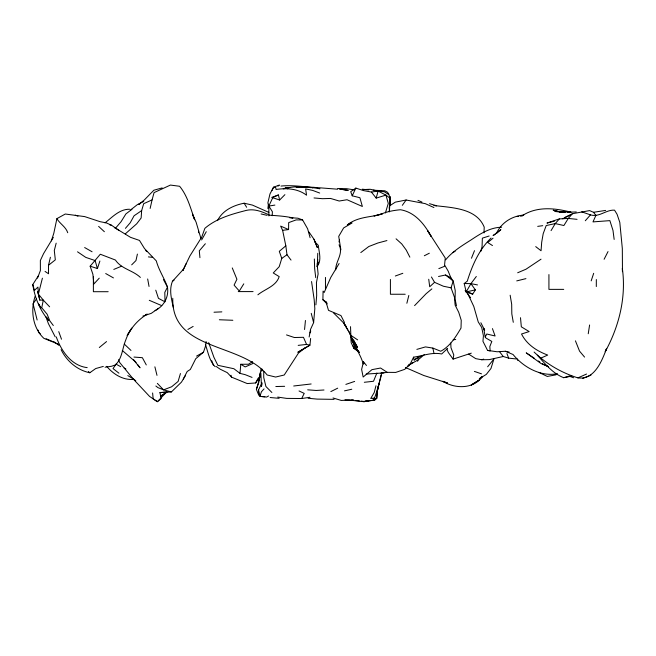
<?xml version="1.0" encoding="UTF-8"?>
<svg xmlns="http://www.w3.org/2000/svg" width="656" height="656" viewBox="0 0 656 656"><rect width="100%" height="100%" fill="white"/><g stroke="black" fill="none" stroke-linecap="round" stroke-linejoin="round"><path stroke-width="0.98" d="M389.344 211.904L390.246 198.399L388.565 193.692L387.409 192.159L384.851 190.773L373.157 190.215M260.842 372.879L261.457 386.532L262.064 383.752M263.745 371.427L263.728 377.446L265.918 386.507L271.879 392.493M596.304 286.557L596.329 279.53M389.344 211.24L389.393 206.402M288.583 229.559L280.62 226.082L282.621 230.33L288.583 229.559L288.665 222.614L296.118 219.916L302.58 219.916L307.631 228.805L310.116 237.726M327.065 303.925L322.9 299.751L323.072 291.075L324.212 292.469L330.755 277.455L339.078 263.548M483.989 232.937L484.218 227.124C476.371 207.944 451.771 207.763 434.165 205.5M438.839 268.607L444.448 266.352L445.252 258.013L427.466 230.494L431.14 236.431C424.588 224.262 414.92 212.077 400.431 209.74C393.288 210.396 386.171 211.757 379.594 214.717M272.174 215.709L272.404 211.765L268.845 206.066L267.861 202.95L269.977 193.93L273.552 187.19L279.39 185.074L278.013 186.115M200.908 238.423L196.119 222.236L192.454 214.209L194.66 219.735C190.511 208.223 187.567 195.923 179.621 186.271L170.429 185.066L154.07 192.61L152.069 199.9L143.697 203.672L141.655 210.601L141.138 218.005L136.71 223.794L125.304 233.872M389.336 208.526L390.123 196.874M381.513 372.846L381.3 375.691L376.675 391.788L374.543 398.02L373.043 399.037L376.733 398.463L377.29 391.107L379.012 383.424L377.274 391.263L376.733 398.463L374.666 400.144L364.211 401.439L361.284 401.136M317.766 253.298L317.307 265.836L318.111 274.003L316.438 282.613L316.676 295.512L315.889 304.876M252.043 377.397L245.229 374.683L239.998 373.371L240.777 364.277L248.476 364.244L252.544 361.62M304.556 329.517L305.45 320.472M317.192 265.549L317.807 259.587M309.14 337.02L310.509 329.427L313.617 322.629L314.831 308.632L314.175 299.579L311.551 281.555M380.783 376.241L380.89 375.199M310.641 338.463L309.935 345.171L297.963 352.182L309.935 345.171L306.573 344.433L298.193 345.368M389.598 204.926L390.41 196.989L389.402 207.435M206.091 341.53L205.566 345.942L203.475 352.231L195.75 358.725L190.338 369.443L187.198 371.485L183.278 379.061M261.998 369.238L261.752 371.165L262.088 369.221M267.869 208.501L268.435 204.213M259.046 381.038L261.022 369.074M588.243 333.756L589.605 324.982M260.096 372.961L258.8 381.177L256.389 389.418L258.628 394.871L260.391 395.42M471.287 353.158L453.099 359.127L453.788 354.986L450.967 347.664L450.77 342.998M317.225 266.656L318.086 261.949L317.291 263.712M385.384 212.97L388.286 203.426L385.949 195.111L378.086 191.052L370.132 189.272L362.85 189.6M42.402 278.177L38.376 294.126L39.795 300.087L43.296 300.12L49.635 306.819M137.399 254.085L135.964 260.563L131.676 264.852M150.142 208.436L152.069 199.9M408.762 366.048L409.196 364.154M377.274 391.263L380.57 377.175M45.051 271.428L48.536 273.757L48.495 265.286L50.397 257.259M289.542 217.612L292.929 217.94C285.294 216.185 277.488 215.767 269.706 215.201C262.457 211.806 254.569 208.46 246.426 210.371C231.839 214.077 216.488 218.366 204.877 228.321L201.736 237.128L189.887 255.979L183.573 269.108L172.438 281.326C168.961 289.936 171.446 298.783 173.299 307.402M366.474 365.482L363.498 361.8L361.62 369.426L363.162 377.036L371.927 369.664L380.554 368.024L387.261 372.354L395.716 372.419L404.744 369.336L410.353 363.744L413.583 357.167C423.054 355.847 431.894 352.001 441.701 353.969L447.63 348.41M119.244 230.584L111.561 225.27L106.338 222.884L100.089 221.679L84.665 216.595L65.288 214.02L56.9 218.645L53.833 233.175L51.34 240.916M375.954 385.761L374.264 392.436L370.73 398.479L374.543 398.02M406.859 303.261L408.827 295.462M56.17 243.155L54.3 250.535L55.325 259.85L48.495 265.286M390.246 198.399L385.949 195.111L376.191 198.104L378.086 191.052L371.403 192.06L363.391 190.568L355.839 188.083L350.714 191.708L352.215 195.8L359.898 197.727L362.366 206.476L347.049 199.736L339.193 201.023L330.55 198.448L322.408 198.694L314.027 197.948M480.758 251.51L482.062 246.648L482.373 238.144L489.155 236.004M35.112 296.315C30.365 310.395 32.702 327.893 43.886 338.357L58.851 344.384M338.972 241.933L339.513 240.039M180.433 373.535L178.12 381.415L171.626 386.786L163.541 389.861L157.965 387.63L155.857 386.007M282.621 230.33L285.827 245.82L279.284 251.338L281.768 258.407L279.218 266.68L273.257 272.962L279.185 276.619C276.135 286.27 265.049 288.943 257.874 294.806M416.855 349.386L425.465 346.909L432.878 348.09L440.75 351.247C450.082 346.261 455.772 336.897 461.004 328.074L461.242 320.292L458.741 312.346L455.133 305.122L454.419 297.102L451.041 287.82L453.181 281.047L450.885 277.783L448.196 271.182L444.924 265.516M140.376 277.422C132.897 270.272 121.385 269.001 115.415 260.03L100.302 254.233L90.151 266.197L97.416 268.542L99.901 261.031M591.187 280.858L593.68 273.314M256.389 389.418L258.915 382.046M37.507 278.136L40.393 270.559L40.36 260.473L43.567 253.618L53.349 237.365M310.017 332.92L310.747 331.034M471.467 258.226L474.501 250.666M376.864 373.075L373.51 381.275L364.318 382.284M145.517 314.896L147.256 314.101C137.448 320.103 129.421 329.263 125.673 340.218C122.287 348.402 122.229 358.611 115.374 364.925L111.618 366.253L105.091 367.204M272.068 190.453L273.552 187.19L275.733 187.55L276.078 189.477C286.541 187.887 297.84 188.551 306.557 195.201L305.622 188.928L312.682 190.412L319.693 193.053M417.56 361.267L418.684 358.84M268.87 215.906L268.845 206.066L272.855 197.44L278.406 194.963L279.645 200.014L284.909 194.66M352.215 195.8L355.839 188.083M182.926 270.452L186.099 263.737M182.876 270.559L183.573 269.108M260.407 395.388L258.628 394.871L258.538 389.885L262.039 382.792M277.693 397.077L286.688 398.397L301.67 398.52L304.228 393.403L299.046 390.968M604.11 259.268L608.03 251.576M216.201 366.483L220.186 369.197L227.238 372.624L231.494 377.11L247.222 383.563L255.61 382.965L258.062 378.307L260.457 376.774M467.49 293.068L473.804 306.483L478.232 321.916L481.709 327.492L483.415 335.79L482.947 341.292L487.547 350.402L490.155 350.927L489.835 346.54L491.82 341.432L485.965 338.045L485.202 337.012L486.793 334.011L495.091 335.987L492.443 328.615M201.638 239.957L206.263 231.699M475.362 289.895L466.186 291.92L464.194 283.515L470.926 283.638L475.362 289.895L472.681 294.15L466.186 291.92L470.926 283.638L476.322 276.496M551.065 230.617L555.238 223.589L559.322 218.915L568.285 218.423L577.067 219.342M129.289 331.92L127.149 335.511L131.831 328.107L129.798 331.157M185.369 375.74L181.433 382.153L171.396 391.935L159.925 392.649L161.196 398.536L157.391 401.71L149.625 396.478L133.283 379.037L119.679 362.506L118.465 359.742M243.786 283.835L239.309 291.034L234.085 285.13L236.914 279.243L232.265 267.927M46.904 317.512L48.659 320.456C40.016 310.485 34.711 297.537 32.8 284.524L38.22 276.012M496.535 233.11C501.602 222.474 512.147 215.939 523.775 215.061L522.151 215.75C536.887 206.107 554.738 208.018 570.892 212.142M217.505 220.613C222.589 210.371 233.364 205.353 244.122 203.212L252.421 205.09L268.862 212.405M36.498 298.857L33.062 303.761L37.138 319.989M402.325 205.328L406.113 200.006L425.203 203.631L433.936 207.542M255.61 382.965L259.448 377.643M317.028 266.607C322.03 260.612 318.98 252.216 318.283 245.328L314.872 241.843M487.646 366.778L493.943 358.963L490.959 368.492L486.334 374.371L479.306 378.791L482.291 376.355M155.054 310.641C163.926 306.213 169.01 296.979 167.477 287.098C164.295 278.103 158.785 270.141 156.308 260.916L144.5 248.567L139.482 240.424L130.519 237.333L114.357 227.501M115.3 228.452L121.073 221.687L125.895 213.93L131.963 209.28M205.353 243.745L199.301 250.822L199.924 257.669M125.419 228.354L130.2 222.81L134.086 215.767L141.655 210.601M614.155 239.44L612.991 230.42L609.875 220.629L592.991 221.9L595.894 215.389L593.508 212.298L589.605 210.592L572.442 213.717L568.285 218.423L563.898 225.525L555.238 223.589L546.202 225.549L543.193 233.708L541.7 242.228L541.052 250.756L535.714 246.615M585.3 220.752L590.498 214.865C599.207 217.603 606.119 209.567 614.541 210.158L617.066 214.282L619.805 222.384L622.323 248.55L622.47 271.682L622.355 268.452C626.332 297.316 619.1 326.434 605.201 351.723L606.661 348.385C601.855 360.907 594.615 380.119 577.936 377.881C561.585 372.821 546.391 363.99 534.107 352.051M264.032 388.91L261.441 391.763L259.899 396.372L266.615 397.077L268.583 395.953M482.554 376.495C473.443 389.287 455.166 388.934 442.808 381.316L447.548 383.022L423.76 375.486L405.457 367.516M414.584 305.622L426.121 293.708L431.878 288.886M99.253 278.16L93.874 284.007L92.89 274.265L90.151 266.197M445.613 259.85C452.665 251.289 462.177 245.582 471.41 239.711C480.422 233.667 490.483 227.345 501.635 227.23M491.016 238.079C478.995 249.665 472.181 265.541 467.236 281.227L464.194 283.515M451.041 287.82L443.358 286.221L434.559 282.326L429.705 286.738L428.737 279.259M496.715 233.29L500.864 229.625L493.074 235.545L495.288 234.315M424.53 354.47L418.011 359.947L410.918 363.957M99.31 347.508L106.543 341.579M104.985 222.876C112.348 217.177 119.523 209.034 129.617 209.248M493.041 238.194L487.72 242.515L492.459 245.549M305.68 347.377L298.464 353.084L284.228 375.011L275.618 377.044L267.156 374.994C241.457 342.391 171.355 351.37 172.782 298.283M130.601 209.936L137.35 204.647L143.73 201.474M360.808 252.576L368.811 246.508L377.954 242.974L386.917 240.572M172.438 281.326L174.078 280.12M61.106 349.656C66.682 361.103 77.203 370.156 89.806 372.756L95.727 368.541L103.304 366.425M413.583 357.167L414.116 360.021L418.2 357.135M407.688 366.097L412.886 362.448M158.58 308.238L151.274 313.355L142.918 316.085M281.768 258.407L286.992 254.749L285.827 245.82M389.721 205.771L395.322 202.146L406.113 200.006M351.075 222.605L347.295 224.992C356.052 217.653 367.918 217.177 378.676 215.061M166.96 392.181L160.425 396.24L166.148 392.485L157.391 401.71L153.176 398.832L152.61 392.985M541.028 259.177L526.022 269.198L517.674 272.765M352.067 222.974L343.646 227.919L338.717 236.381L340.882 249.846M187.895 329.443L193.143 326.426M140.384 203.524L138.662 204.508L144.295 199.998L153.865 190.224L162.171 187.903M196.562 356.11L203.475 352.231M452.665 252.642L455.141 251.289M414.116 360.021L421.382 356.06M424.325 255.75L429.336 253.216M330.837 391.599L337.701 388.172M564.373 217.669L572.442 213.717M562.676 218.809L569.941 215.266M577.936 377.881L586.554 374.035M252.806 363.539L245.18 366.925L240.777 364.277M541.052 358.012L547.711 355.068C536.862 351.067 526.883 344.621 521.512 334.011L529.146 331.567L521.331 326.819L520.495 317.701M113.791 269.419L121.426 266.262M582.741 378.438L590.99 375.117M278.406 194.963L271.723 197.39L279.645 200.014M395.33 276.012L402.817 273.298M559.322 218.915L546.956 223.073L554.484 221.121M379.471 214.783L382.661 213.692L374.027 215.873L377.749 215.225M345.86 384.391L354.642 381.423M468.671 354.092L475.715 358.643L481.758 359.759L483.685 359.111M333.027 397.971L341.292 400.439L349.32 400.086L363.949 401.702L366.794 400.832M312.141 187.887L314.003 187.362L337.692 189.207M516.075 358.939L508.654 358.135L503.25 356.503L489.253 359.627L481.758 359.759M537.321 355.15C545.07 363.744 552.508 373.313 563.635 377.684L569.326 376.216M280.973 186.058C291.912 184.935 303.031 186.771 314.003 187.362M516.739 280.899L525.932 278.628M487.547 350.402L497.109 351.772L505.366 351.263L513.025 354.486C523.34 367.114 540.667 377.011 557.428 373.682M344.507 390.861L351.788 389.238M438.536 276.479L445.555 274.995L450.885 277.783M284.343 188.616C296.069 185.533 308.205 186.747 319.972 188.805M283.236 188.83L289.698 187.567M563.635 377.684L571.901 376.093M605.644 210.412L593.508 212.298M363.949 401.702L368.779 400.882L366.745 400.816M296.258 187.247L299.169 186.755L296.323 187.206L306.155 187.255M268.845 206.066L274.889 205.09M301.67 398.52L310.026 397.29M453.198 339.833L455.748 339.472M537.707 226.369L542.733 225.68M293.708 385.999L311.149 383.973M380.947 373.149L387.261 372.354M159.925 392.649L166.796 391.796M364.211 401.439L374.666 400.144M516.723 216.496L518.511 216.316M520.29 216.144L522.078 215.963M383.899 372.903L366.171 374.076M323.998 390L316.167 390.459L307.68 389.828M214.02 312.223L221.851 311.871M576.28 211.954L567.776 212.224L570.753 212.159L554.878 211.494L565.242 212.134L559.445 211.724L553.172 210.215L561.454 212.216L559.445 211.724M275.823 386.532L284.638 386.31M563.725 289.37L548.924 289.37L548.924 274.569M238.267 291.592L253.06 291.592M108.174 291.707L93.382 291.707L93.382 276.914M405.203 294.249L390.41 294.249L390.41 279.456M334.093 399.356L317.127 399.102L308.164 398.274M337.692 188.534L346.548 188.69L354.248 189.846M219.35 319.759L232.839 320.276M344.958 399.816L353.486 400.324M289.616 217.603L297.931 218.21L302.58 219.916M133.963 357.069L142.36 357.692L146.288 364.933M309.05 187.485L310.977 187.632M264.803 396.782L259.899 396.372L258.538 389.885M270.124 397.511L279.128 398.323M351.764 399.84L353.732 400.029M434.026 205.5L436.584 205.746L429.541 203.688M355.437 400.529L359.34 400.931M362.202 189.19L368.828 189.912M148.404 256.89L152.618 257.382M376.06 190.617L384.391 191.782L388.705 194.496M470.926 283.638L477.502 284.925M505.366 351.263L509.163 352.051M261.104 213.954L267.115 215.365M109.716 224.811L111.561 225.27M171.396 391.935L163.541 389.861L157.342 383.383M87.199 367.631C71.274 365.753 61.238 350.829 56.277 336.913M286.508 334.913L294.364 337.52L303.457 337.307L306.573 344.433M474.395 371.403L481.496 373.838M581.708 211.847L590.498 214.865M568.908 376.068L573.664 377.758M75.276 215.201L77.974 216.168M322.9 299.751L325.966 301.793L328.492 310.329L340.931 315.561L344.498 322.531M46.125 338.75L52.119 341.292M161.77 305.655L149.281 300.3M417.962 200.359L421.98 202.089M538.961 372.444L547.301 376.437L555.944 374.855L555.591 374.117M356.511 349.582L353.863 348.32L351.214 342.842L350.73 337.414M468.507 292.141L472.681 294.15M542.348 363.752L548.49 366.729L541.02 363.531L526.227 352.846L534.214 358.209M120.77 366.729L116.03 364.146L113.053 368.598L118.949 373.198M124.205 368.057L125.911 369.008M105.706 273.544L113.439 277.906M84.649 247.542L92.078 251.773M285.196 187.354L287.713 188.83M127.797 375.593L133.972 379.365C123.066 380.414 113.48 374.346 106.682 366.351M145.689 250.592L147.239 251.617M333.42 312.781L344.113 323.424L350.837 335.347L357.635 339.874M133.283 379.037L135.767 380.71M77.523 251.806L85.764 257.382L95.12 260.555L97.416 268.542M538.273 360.964L539.904 362.079M359.258 352.28L353.863 348.32L353.067 345.392M53.513 341.407L58.999 345.376M239.998 373.371L233.889 368.729L217.833 365.31L213.922 357.315L208.674 342.629M205.418 344.498C208.009 352.001 209.428 360.989 215.152 366.696M445.555 274.995L453.181 281.047L455.223 290.469L455.116 299.275L456.469 305.786M40.36 333.912L38.917 332.699L38.023 330.042M122.295 350.46L134.414 360.931L140.048 367.803L137.776 364.777M88.396 371.485L89.806 372.756M396.068 238.817L401.784 243.975L406.212 250.026L409.861 257.16M130.995 350.443L124.271 344.064M98.63 226.394L104.37 231.707M499.372 351.485L503.25 356.503M358.693 351.386L353.92 346.352L359.291 352.346M133.406 359.48L136.071 362.506M584.562 357.077L579.543 351.132L575.435 340.833M371.403 192.06L376.191 198.104M286.992 254.749L291.034 260.088M325.966 301.793L327.024 303.203M470.598 297.767L465.17 290.534L466.186 291.92M53.316 325.507L49.807 320.85L47.158 314.24L41.754 307.738L43.296 300.12L38.376 294.126L37.786 291.51L39.795 300.087M453.099 359.127L448.278 352.436L446.793 349.041M356.397 348.131L352.461 341.801L351.05 336.479C353.896 346.204 360.595 354.158 363.235 363.965M309.017 232.068L313.994 239.26L317.315 247.517L313.994 239.26M344.113 323.424L346.188 326.458M56.9 218.645C59.876 223.86 65.813 226.738 67.74 232.732M357.11 349.427L354.65 345.671L348.943 331.444M40.992 307.877L38.499 303.917L40.836 307.877M343.81 323.482L347.983 330.148M244.122 203.212L246.64 207.263M358.102 350.927L352.461 341.801L350.96 335.396M431.443 276.996L434.559 282.326M350.87 336.077L357.528 347.385L353.543 339.931M163.467 279.612L167.477 287.098L164.804 292.379L165.009 301.834L158.449 298.341L155.759 290.182M517.018 358.832L517.904 360.497M480.856 322.768L484.661 330.181L483.743 328.385L485.202 337.012M55.186 336.831L48.339 323.515L45.83 316.536M213.421 365.343L211.749 360.726M506.916 353.535L508.654 358.135M58.745 331.641L61.508 339.218M32.8 284.524L34.432 290.378L37.95 287.09L38.524 295.446M311.239 313.338L313.617 322.629M231.027 375.257L231.494 377.11M154.882 366.827L156.997 375.363M339.037 244.819C343.834 253.692 335.421 261.309 335.741 269.862M432.878 348.09L434.042 353.65M147.666 278.98L149.043 286.459M513.287 322.301L511.819 313.912L511.68 304.245L510.155 295.216M363.498 361.8L363.793 363.801M315.733 277.619L314.65 268.607L314.347 258.997M350.525 326.655L350.837 335.347M198.53 230.846L198.547 232.757M325.466 277.414L325.466 289.247M479.487 379.873L471.279 384.957L479.487 379.873M341.382 189.24L339.685 189.1L348.213 190.412L341.382 189.24"/></g></svg>
